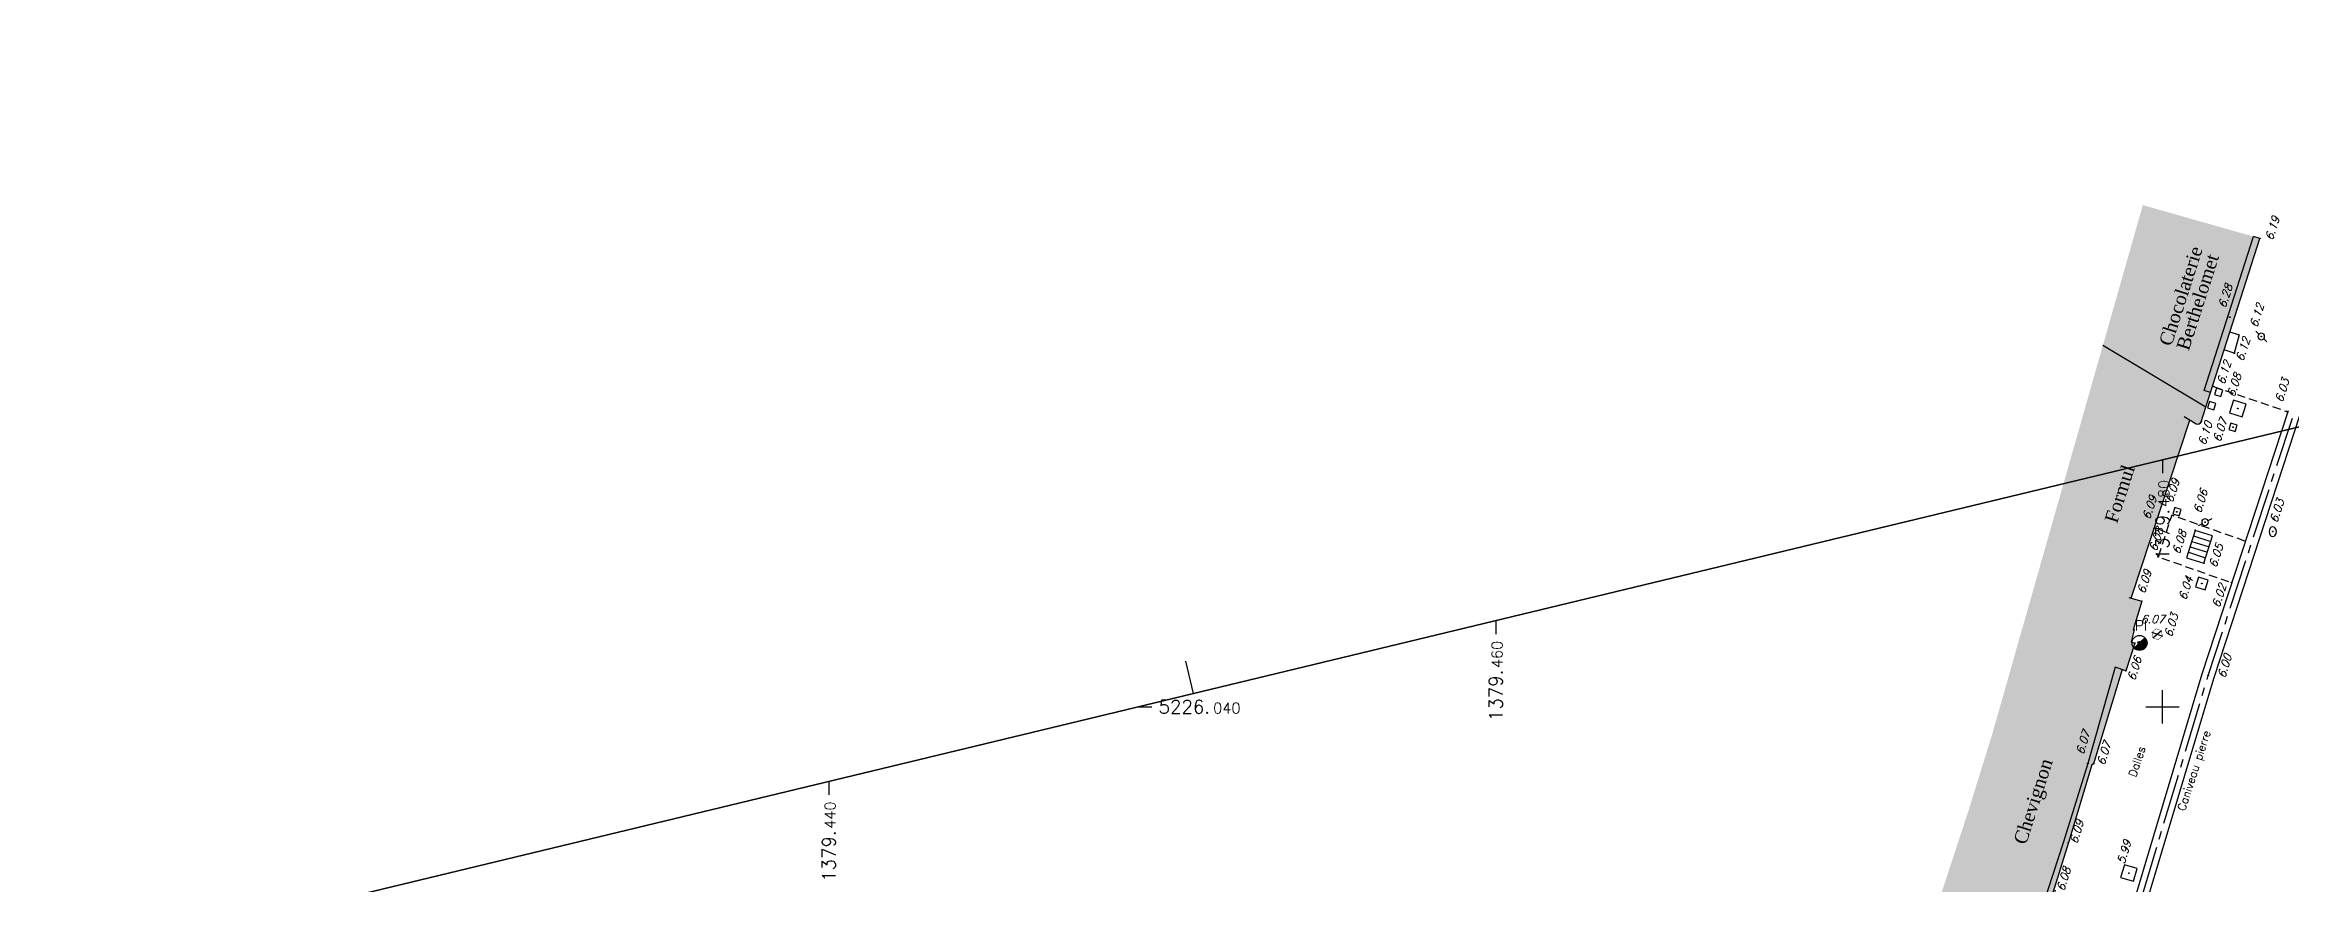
# Model space of a CAD drawing. Header units: metres. Extents: x 1379206 to 1379549, y 5225925 to 5226061.
# Drawn here: x 1379416.5 to 1379483.8, y 5226034.7 to 5226059.9 of the extents above; entities that cross this region are included whole.
import ezdxf
from ezdxf.enums import TextEntityAlignment as Align

# ---------------------------------------------------------------- set-up
doc = ezdxf.new("R2010")
doc.units = ezdxf.units.M
doc.header["$LTSCALE"] = 2
doc.header["$PDMODE"] = 32
doc.header["$PDSIZE"] = 0.02
doc.linetypes.add('AXES2', pattern=[1.125, 0.75, -0.125, 0.125, -0.125])
doc.linetypes.add('CACHE2', pattern=[0.1875, 0.125, -0.0625])
doc.layers.get('0').update_dxf_attribs({"color": 2})
for name, color, linetype in [('_R-EP', 5, 'Continuous'), ('_R-INCONNU', 7, 'Continuous'), ('AEP_BC_HEX', 4, 'Continuous'), ('AEP_BC_RON', 4, 'Continuous'), ('AEP_PI', 4, 'Continuous'), ('BA_COMMERC', 7, 'Continuous'), ('BA_SEUIL', 8, 'Continuous'), ('BA_TRAPPE', 7, 'Continuous'), ('BA_VITRINE', 6, 'Continuous'), ('BORD_CC1', 7, 'AXES2'), ('BORD_REVET', 7, 'CACHE2'), ('CARTOUCHE', 7, 'Continuous'), ('EP_BRANCH', 5, 'Continuous'), ('Etat des Lieux', 7, 'Continuous'), ('EU_BRANCH', 3, 'Continuous'), ('GDF_REG_CA', 30, 'Continuous'), ('GDF_REG_OV', 30, 'Continuous'), ('TopoAlt', 7, 'Continuous'), ('Topojis', 7, 'Continuous'), ('TXT_DETAIL', 7, 'Continuous'), ('TXT_NOM_BA', 7, 'Continuous')]:
    doc.layers.add(name, color=color, linetype=linetype)
doc.styles.get("Standard").update_dxf_attribs({"font": 'romans.shx'})
doc.styles.add('TNR', font='times.ttf', dxfattribs={"width": 0.999})

# ---------------------------------------------------------------- blocks, each defined once
blk = doc.blocks.new('Tcpoint')
at = {"color": 0}
blk.add_point((0, 0), dxfattribs=at)
at = {"layer": 'TopoAlt'}
blk.add_attdef('ALT', (0.2, 0.2), '', height=0.24, dxfattribs=at)
blk = doc.blocks.new('CB019')
at = {"color": 0}
for p, q in [((-0.156, -0.057), (0.156, 0.057)), ((-0.126, 0.109), (0.126, -0.109))]:
    blk.add_line(p, q, dxfattribs=at)
at = {"color": 0, "const_width": 0.012}
blk.add_lwpolyline([(-0.03, -0.164), (0.126, -0.109), (0.156, 0.057), (0.03, 0.164), (-0.126, 0.109), (-0.156, -0.057)], close=True, dxfattribs=at)
blk = doc.blocks.new('szpoint')
at = {"color": 0}
blk.add_point((0, 0), dxfattribs=at)
blk = doc.blocks.new('a005')
at = {"color": 0, "const_width": 0.225}
blk.add_lwpolyline([(0.079667, 0.079432, -0.991398), (-0.079667, -0.079432, -0.623481)], format="xyb", dxfattribs=at)
at = {"color": 0}
for points in [[(-0.159334, -0.158863), (0, 0)], [(0, 0), (0.159334, 0.158863)]]:
    blk.add_lwpolyline(points, dxfattribs=at)
for radius in [0.225, 0.048726]:
    blk.add_circle((0, 0), radius, dxfattribs=at)
blk.add_text('PI', height=0.3, dxfattribs=at).set_placement((-0.142677, 0.374719))
blk = doc.blocks.new('CB014')
at = {"color": 0}
blk.add_line((0, 0), (0, 0), dxfattribs=at)
blk.add_lwpolyline([(-0.2, -0.2), (-0.2, 0.2), (0.2, 0.2), (0.2, -0.2)], close=True, dxfattribs=at)
blk = doc.blocks.new('CB027')
at = {"color": 0}
blk.add_ellipse((0, 0), major_axis=(0, -0.147), ratio=0.75, dxfattribs=at)
blk = doc.blocks.new('CB013')
at = {"color": 0}
blk.add_line((0, 0), (0, 0), dxfattribs=at)
blk.add_lwpolyline([(-0.15, -0.15), (-0.15, 0.15), (0.15, 0.15), (0.15, -0.15)], close=True, dxfattribs=at)
blk = doc.blocks.new('gw01')
for p, q in [((0.4, 1), (0.4, 0)), ((0.6, 1), (0.6, 0)), ((0.6, 0), (0.6, 0))]:
    blk.add_line(p, q)
for points in [[(0, 0), (1, 0), (1, 1), (0, 1), (0, 0)], [(0.2, 1), (0.2, 0)], [(0.8, 1), (0.8, 0)]]:
    blk.add_lwpolyline(points)
blk = doc.blocks.new('a001')
at = {"color": 0}
for points in [[(0.160355, 0.160355), (0.070711, 0.070711)], [(-0.070711, -0.070711), (-0.160355, -0.160355)]]:
    blk.add_lwpolyline(points, dxfattribs=at)
blk.add_circle((0, 0), 0.1, dxfattribs=at)
blk = doc.blocks.new('CB012')
at = {"color": 0}
blk.add_line((0, 0), (0, 0), dxfattribs=at)
blk.add_lwpolyline([(-0.1, -0.1), (-0.1, 0.1), (0.1, 0.1), (0.1, -0.1)], close=True, dxfattribs=at)

msp = doc.modelspace()

# ---------------------------------------------------------------- hatches: boundary and pattern name
at = {"layer": 'BA_COMMERC'}
h = msp.add_hatch(color=9, dxfattribs=at)
edge = h.paths.add_edge_path()
edge.add_line((1379479.116, 5226042.315), (1379479.374, 5226043.167))
edge.add_line((1379479.374, 5226043.167), (1379479.062, 5226043.261))
edge.add_line((1379479.062, 5226043.261), (1379480.818, 5226048.607))
edge.add_line((1379480.818, 5226048.607), (1379481.009, 5226048.492))
edge.add_arc((1379481.048, 5226048.614), 0.128, 252.17392, 332.32071)
edge.add_line((1379481.161, 5226048.555), (1379481.44, 5226049.434))
edge.add_line((1379481.44, 5226049.434), (1379482.92, 5226054.051))
edge.add_line((1379482.92, 5226054.051), (1379482.73, 5226054.112))
edge.add_line((1379482.73, 5226054.112), (1379479.408, 5226055.057))
edge.add_line((1379479.408, 5226055.057), (1379476.029, 5226043.181))
edge.add_line((1379476.029, 5226043.181), (1379479.116, 5226042.315))
h = msp.add_hatch(color=9, dxfattribs=at)
edge = h.paths.add_edge_path()
edge.add_line((1379459.841, 5226019.832), (1379460.519, 5226020.286))
edge.add_line((1379460.519, 5226020.286), (1379464.028, 5226022.657))
edge.add_line((1379464.028, 5226022.657), (1379464.486, 5226022.969))
edge.add_line((1379464.486, 5226022.969), (1379464.441, 5226023.035))
edge.add_line((1379464.441, 5226023.035), (1379464.749, 5226023.243))
edge.add_line((1379464.749, 5226023.243), (1379468.091, 5226025.462))
edge.add_line((1379468.091, 5226025.462), (1379468.376, 5226025.686))
edge.add_line((1379468.376, 5226025.686), (1379468.486, 5226025.52))
edge.add_line((1379468.486, 5226025.52), (1379468.86, 5226025.766))
edge.add_line((1379468.86, 5226025.766), (1379469.755, 5226026.351))
edge.add_line((1379469.755, 5226026.351), (1379470.108, 5226026.592))
edge.add_line((1379470.108, 5226026.592), (1379470.012, 5226026.733))
edge.add_line((1379470.012, 5226026.733), (1379470.367, 5226026.972))
edge.add_line((1379470.367, 5226026.972), (1379471.045, 5226027.637))
edge.add_line((1379471.045, 5226027.637), (1379471.175, 5226027.749))
edge.add_line((1379471.175, 5226027.749), (1379471.278, 5226027.63))
edge.add_line((1379471.278, 5226027.63), (1379471.971, 5226028.228))
edge.add_line((1379471.971, 5226028.228), (1379471.886, 5226028.327))
edge.add_line((1379471.886, 5226028.327), (1379472.643, 5226028.953))
edge.add_line((1379472.643, 5226028.953), (1379474.068, 5226030.201))
edge.add_line((1379474.068, 5226030.201), (1379474.779, 5226030.85))
edge.add_line((1379474.779, 5226030.85), (1379474.864, 5226030.752))
edge.add_line((1379474.864, 5226030.752), (1379475.564, 5226031.357))
edge.add_line((1379475.564, 5226031.357), (1379475.439, 5226031.501))
edge.add_line((1379475.439, 5226031.501), (1379475.902, 5226031.798))
edge.add_line((1379475.902, 5226031.798), (1379476.011, 5226032.161))
edge.add_line((1379476.011, 5226032.161), (1379476.135, 5226032.122))
edge.add_line((1379476.135, 5226032.122), (1379476.4, 5226032.971))
edge.add_line((1379476.4, 5226032.971), (1379476.272, 5226033.011))
edge.add_line((1379476.272, 5226033.011), (1379477.176, 5226035.925))
edge.add_line((1379477.176, 5226035.925), (1379477.878, 5226038.259))
edge.add_line((1379477.878, 5226038.259), (1379477.93, 5226038.293))
edge.add_line((1379477.93, 5226038.293), (1379478.789, 5226041.116))
edge.add_line((1379478.789, 5226041.116), (1379478.894, 5226041.082))
edge.add_line((1379478.894, 5226041.082), (1379479.17, 5226041.915))
edge.add_line((1379479.17, 5226041.915), (1379479.056, 5226041.953))
edge.add_line((1379479.056, 5226041.953), (1379479.145, 5226042.307))
edge.add_line((1379479.145, 5226042.307), (1379476.029, 5226043.181))
edge.add_line((1379476.029, 5226043.181), (1379474.884, 5226039.154))
edge.add_line((1379474.884, 5226039.154), (1379474.171, 5226036.857))
edge.add_line((1379474.171, 5226036.857), (1379473.087, 5226033.556))
edge.add_line((1379473.087, 5226033.556), (1379471.239, 5226031.769))
edge.add_line((1379471.239, 5226031.769), (1379469.082, 5226030.063))
edge.add_line((1379469.082, 5226030.063), (1379468.652, 5226029.724))
edge.add_line((1379468.652, 5226029.724), (1379465.355, 5226027.49))
edge.add_line((1379465.355, 5226027.49), (1379464.696, 5226027.042))
edge.add_line((1379464.696, 5226027.042), (1379461.05, 5226024.596))
edge.add_line((1379461.05, 5226024.596), (1379460.145, 5226023.944))
edge.add_line((1379460.145, 5226023.944), (1379458.693, 5226023.076))
edge.add_line((1379458.693, 5226023.076), (1379456.469, 5226021.825))
edge.add_line((1379456.469, 5226021.825), (1379453.891, 5226020.429))
edge.add_line((1379453.891, 5226020.429), (1379451.368, 5226018.962))
edge.add_line((1379451.368, 5226018.962), (1379448.616, 5226018.23))
edge.add_line((1379448.616, 5226018.23), (1379444.459, 5226016.968))
edge.add_line((1379444.459, 5226016.968), (1379443.585, 5226016.709))
edge.add_line((1379443.585, 5226016.709), (1379440.148, 5226015.695))
edge.add_line((1379440.148, 5226015.695), (1379438.598, 5226015.228))
edge.add_line((1379438.598, 5226015.228), (1379434.086, 5226013.763))
edge.add_line((1379434.086, 5226013.763), (1379431.001, 5226012.734))
edge.add_line((1379431.001, 5226012.734), (1379429.364, 5226012.211))
edge.add_line((1379429.364, 5226012.211), (1379427.135, 5226011.536))
edge.add_line((1379427.135, 5226011.536), (1379425.61, 5226011.064))
edge.add_line((1379425.61, 5226011.064), (1379425.454, 5226012.491))
edge.add_line((1379425.454, 5226012.491), (1379425.29, 5226013.724))
edge.add_line((1379425.29, 5226013.724), (1379424.73, 5226018.004))
edge.add_line((1379424.73, 5226018.004), (1379424.642, 5226018.531))
edge.add_line((1379424.642, 5226018.531), (1379421.662, 5226018.189))
edge.add_line((1379421.662, 5226018.189), (1379421.729, 5226017.605))
edge.add_line((1379421.729, 5226017.605), (1379422.021, 5226015.241))
edge.add_line((1379422.021, 5226015.241), (1379422.091, 5226014.663))
edge.add_line((1379422.091, 5226014.663), (1379422.141, 5226014.669))
edge.add_line((1379422.141, 5226014.669), (1379422.316, 5226013.332))
edge.add_line((1379422.316, 5226013.332), (1379422.476, 5226012.129))
edge.add_line((1379422.476, 5226012.129), (1379422.619, 5226010.819))
edge.add_line((1379422.619, 5226010.819), (1379422.846, 5226008.642))
edge.add_line((1379422.846, 5226008.642), (1379422.895, 5226008.019))
edge.add_line((1379422.895, 5226008.019), (1379422.855, 5226008.014))
edge.add_line((1379422.855, 5226008.014), (1379422.922, 5226007.436))
edge.add_line((1379422.922, 5226007.436), (1379423.113, 5226007.268))
edge.add_line((1379423.113, 5226007.268), (1379423.344, 5226007.204))
edge.add_line((1379423.344, 5226007.204), (1379423.868, 5226007.369))
edge.add_line((1379423.868, 5226007.369), (1379423.856, 5226007.407))
edge.add_line((1379423.856, 5226007.407), (1379426.912, 5226008.322))
edge.add_line((1379426.912, 5226008.322), (1379428.018, 5226008.668))
edge.add_line((1379428.018, 5226008.668), (1379431.011, 5226009.575))
edge.add_line((1379431.011, 5226009.575), (1379431.916, 5226009.808))
edge.add_line((1379431.916, 5226009.808), (1379432.611, 5226010.047))
edge.add_line((1379432.611, 5226010.047), (1379432.625, 5226009.999))
edge.add_line((1379432.625, 5226009.999), (1379433.098, 5226010.137))
edge.add_line((1379433.098, 5226010.137), (1379433.078, 5226010.204))
edge.add_line((1379433.078, 5226010.204), (1379433.522, 5226010.33))
edge.add_line((1379433.522, 5226010.33), (1379433.5, 5226010.407))
edge.add_line((1379433.5, 5226010.407), (1379434.829, 5226010.851))
edge.add_line((1379434.829, 5226010.851), (1379435.784, 5226011.153))
edge.add_line((1379435.784, 5226011.153), (1379437.04, 5226011.523))
edge.add_line((1379437.04, 5226011.523), (1379437.064, 5226011.436))
edge.add_line((1379437.064, 5226011.436), (1379437.785, 5226011.635))
edge.add_line((1379437.785, 5226011.635), (1379439.557, 5226012.187))
edge.add_line((1379439.557, 5226012.187), (1379441.942, 5226012.877))
edge.add_line((1379441.942, 5226012.877), (1379442.978, 5226013.171))
edge.add_line((1379442.978, 5226013.171), (1379446.413, 5226014.272))
edge.add_line((1379446.413, 5226014.272), (1379446.968, 5226014.412))
edge.add_line((1379446.968, 5226014.412), (1379450.407, 5226015.504))
edge.add_line((1379450.407, 5226015.504), (1379451.213, 5226015.762))
edge.add_line((1379451.213, 5226015.762), (1379451.416, 5226015.4))
edge.add_line((1379451.416, 5226015.4), (1379451.775, 5226015.588))
edge.add_line((1379451.775, 5226015.588), (1379451.804, 5226015.536))
edge.add_line((1379451.804, 5226015.536), (1379452.405, 5226015.877))
edge.add_line((1379452.405, 5226015.877), (1379452.312, 5226016.041))
edge.add_line((1379452.312, 5226016.041), (1379454.389, 5226017.248))
edge.add_line((1379454.389, 5226017.248), (1379454.49, 5226017.067))
edge.add_line((1379454.49, 5226017.067), (1379455.001, 5226017.351))
edge.add_line((1379455.001, 5226017.351), (1379454.914, 5226017.508))
edge.add_line((1379454.914, 5226017.508), (1379457.529, 5226018.98))
edge.add_line((1379457.529, 5226018.98), (1379457.616, 5226018.822))
edge.add_line((1379457.616, 5226018.822), (1379458.089, 5226019.088))
edge.add_line((1379458.089, 5226019.088), (1379458.045, 5226019.166))
edge.add_line((1379458.045, 5226019.166), (1379458.114, 5226019.187))
edge.add_line((1379458.114, 5226019.187), (1379458.136, 5226019.153))
edge.add_line((1379458.136, 5226019.153), (1379458.315, 5226019.271))
edge.add_line((1379458.315, 5226019.271), (1379459.236, 5226019.763))
edge.add_line((1379459.236, 5226019.763), (1379459.649, 5226020))
edge.add_line((1379459.649, 5226020), (1379459.72, 5226019.905))
edge.add_arc((1379459.87, 5226020.017), 0.187, 216.57122, 261.02806)

# ---------------------------------------------------------------- linework, layer by layer
for points in [[(1379482.92, 5226054.051), (1379482.73, 5226054.112)], [(1379481.301, 5226048.994), (1379478.209, 5226050.845)], [(1379478.991, 5226043.283), (1379479.374, 5226043.167), (1379479.116, 5226042.315), (1379479.145, 5226042.307), (1379479.056, 5226041.953), (1379479.17, 5226041.915), (1379478.894, 5226041.082), (1379478.581, 5226041.185)]]:
    msp.add_lwpolyline(points, dxfattribs=at)
msp.add_lwpolyline([(1379480.646, 5226048.709), (1379481.009, 5226048.492, 0.364696), (1379481.161, 5226048.555), (1379481.44, 5226049.434), (1379481.25, 5226049.495)], format="xyb", dxfattribs=at)
at = {"layer": 'BA_SEUIL', "flags": 128}
for points in [[(1379481.44, 5226049.434), (1379482.92, 5226054.051)], [(1379479.062, 5226043.261), (1379480.818, 5226048.607)], [(1379478.789, 5226041.116), (1379477.93, 5226038.293), (1379477.878, 5226038.259), (1379477.176, 5226035.925), (1379476.272, 5226033.011)], [(1379477.76, 5226038.299), (1379477.029, 5226035.945)]]:
    msp.add_lwpolyline(points, dxfattribs=at)
at = {"layer": 'BA_TRAPPE'}
msp.add_lwpolyline([(1379482.022, 5226051.249), (1379482.299, 5226051.16), (1379482.146, 5226050.614), (1379481.849, 5226050.71)], dxfattribs=at)
at = {"layer": 'BA_VITRINE', "flags": 128}
for points in [[(1379481.25, 5226049.495), (1379482.73, 5226054.112)], [(1379478.581, 5226041.185), (1379477.76, 5226038.299)], [(1379477.029, 5226035.945), (1379476.085, 5226033.07)]]:
    msp.add_lwpolyline(points, dxfattribs=at)
at = {"layer": 'BORD_CC1', "linetype": 'Continuous', "flags": 128}
for points in [[(1379478.575, 5226032.252), (1379481.191, 5226040.992), (1379483.772, 5226048.891)], [(1379478.929, 5226032.145), (1379481.544, 5226040.881), (1379484.124, 5226048.776)]]:
    msp.add_lwpolyline(points, dxfattribs=at)
at = {"layer": 'BORD_CC1', "flags": 128}
msp.add_lwpolyline([(1379478.752, 5226032.199), (1379481.368, 5226040.936), (1379483.948, 5226048.834)], dxfattribs=at)
at = {"layer": 'BORD_REVET', "flags": 128}
for points in [[(1379481.525, 5226049.614), (1379483.721, 5226048.865)], [(1379482.468, 5226044.974), (1379480.275, 5226045.751), (1379479.87, 5226044.503), (1379482.064, 5226043.727)]]:
    msp.add_lwpolyline(points, dxfattribs=at)
at = {"layer": 'CARTOUCHE', "flags": 128}
msp.add_lwpolyline([(1379288.591, 5226001.221), (1379531.615, 5226059.866), (1379545.08, 5226004.068), (1379302.055, 5225945.423)], close=True, dxfattribs=at)
msp.add_lwpolyline([(1379450.696, 5226041.368), (1379450.931, 5226040.396)], dxfattribs=at)
at = {"layer": 'Etat des Lieux'}
for p, q in [((1379480, 5226047.411), (1379480, 5226047.011)), ((1379460, 5226042.584), (1379460, 5226042.184)), ((1379480, 5226039.5), (1379480, 5226040.5)), ((1379449.29, 5226040), (1379449.69, 5226040)), ((1379479.5, 5226040), (1379480.5, 5226040)), ((1379440, 5226037.758), (1379440, 5226037.358))]:
    msp.add_line(p, q, dxfattribs=at)
at = {"layer": 'Etat des Lieux', "flags": 128}
msp.add_lwpolyline([(1379302.055, 5225945.423), (1379545.08, 5226004.068), (1379531.615, 5226059.866), (1379288.591, 5226001.221)], close=True, dxfattribs=at)

# ---------------------------------------------------------------- block references
at = {"layer": '_R-EP', "xscale": 0.8592928395443136, "yscale": 0.5432277512209269, "rotation": 72.58264295886792}
msp.add_blockref('gw01', (1379481.24, 5226044.31), dxfattribs=at)
at = {"layer": '_R-INCONNU', "yscale": -0.9999999997997562, "rotation": 72.41413461328457}
msp.add_blockref('CB013', (1379481.177, 5226043.701), dxfattribs=at)
at = {"layer": 'AEP_BC_HEX', "yscale": -1.000000000289614, "rotation": 359.5638940269182}
msp.add_blockref('CB019', (1379479.838, 5226042.179), dxfattribs=at)
at = {"layer": 'AEP_BC_RON', "yscale": -1}
msp.add_blockref('a001', (1379482.962, 5226051.112), dxfattribs=at)
at = {"layer": 'AEP_BC_RON', "yscale": -0.9999999997997562, "rotation": 72.41413461328457}
msp.add_blockref('a001', (1379481.273, 5226045.54), dxfattribs=at)
at = {"layer": 'AEP_PI', "rotation": 359.5638940269182}
msp.add_blockref('a005', (1379479.309, 5226041.916), dxfattribs=at)
at = {"layer": 'EP_BRANCH', "yscale": -0.9999999997997562, "rotation": 72.41413461328457}
for p in [(1379481.686, 5226049.439), (1379481.469, 5226049.034), (1379480.429, 5226045.853)]:
    msp.add_blockref('CB012', p, dxfattribs=at)
at = {"layer": 'EU_BRANCH'}
for p, yscale, rotation in [((1379482.257, 5226048.95), -0.9999999997997562, 72.41413461328457), ((1379478.991, 5226035.012), -1.000000000289614, 73.33602100104898)]:
    msp.add_blockref('CB014', p, dxfattribs=dict(at, yscale=yscale, rotation=rotation))
at = {"layer": 'GDF_REG_CA', "yscale": -0.9999999997997562, "rotation": 72.41413461328457}
msp.add_blockref('CB012', (1379482.114, 5226048.391), dxfattribs=at)
at = {"layer": 'GDF_REG_OV', "yscale": -1}
msp.add_blockref('CB027', (1379483.304, 5226045.257), dxfattribs=at)
at = {"layer": 'Topojis'}
ref = msp.add_blockref('Tcpoint', (1379482.92, 5226054.051), dxfattribs=dict(at, rotation=72.41413461328457))
ref.add_attrib('ALT', '6.19', (1379483.298, 5226053.976), dxfattribs={"layer": 'TopoAlt', "height": 0.24, "rotation": 72.41413, "oblique": 18})
ref = msp.add_blockref('Tcpoint', (1379482.019, 5226051.695), dxfattribs=dict(at, rotation=72.41413461328457))
ref.add_attrib('ALT', '6.28', (1379481.888, 5226051.946), dxfattribs={"layer": 'TopoAlt', "height": 0.24, "rotation": 72.41413, "oblique": 18})
ref = msp.add_blockref('Tcpoint', (1379482.962, 5226051.112), dxfattribs=dict(at, rotation=72.41413461328457))
ref.add_attrib('ALT', '6.12', (1379482.832, 5226051.363), dxfattribs={"layer": 'TopoAlt', "height": 0.24, "rotation": 72.41413, "oblique": 18})
ref = msp.add_blockref('Tcpoint', (1379482.146, 5226050.614), dxfattribs=dict(at, rotation=72.41413461328457))
ref.add_attrib('ALT', '6.12', (1379482.416, 5226050.347), dxfattribs={"layer": 'TopoAlt', "height": 0.24, "rotation": 72.41413, "oblique": 18})
ref = msp.add_blockref('Tcpoint', (1379481.525, 5226049.614), dxfattribs=dict(at, rotation=72.41413461328457))
ref.add_attrib('ALT', '6.12', (1379481.85, 5226049.649), dxfattribs={"layer": 'TopoAlt', "height": 0.24, "rotation": 72.41413, "oblique": 18})
ref = msp.add_blockref('Tcpoint', (1379482.257, 5226048.95), dxfattribs=dict(at, rotation=72.41413461328457))
ref.add_attrib('ALT', '6.08', (1379482.155, 5226049.273), dxfattribs={"layer": 'TopoAlt', "height": 0.24, "rotation": 72.41413, "oblique": 18})
ref = msp.add_blockref('Tcpoint', (1379483.721, 5226048.865), dxfattribs=dict(at, rotation=72.41413461328457))
ref.add_attrib('ALT', '6.03', (1379483.591, 5226049.116), dxfattribs={"layer": 'TopoAlt', "height": 0.24, "rotation": 72.41413, "oblique": 18})
ref = msp.add_blockref('Tcpoint', (1379481.161, 5226048.555), dxfattribs=dict(at, rotation=72.41413461328457))
ref.add_attrib('ALT', '6.10', (1379481.281, 5226047.825), dxfattribs={"layer": 'TopoAlt', "height": 0.24, "rotation": 72.41413, "oblique": 18})
ref = msp.add_blockref('Tcpoint', (1379482.114, 5226048.391), dxfattribs=dict(at, rotation=72.41413461328457))
ref.add_attrib('ALT', '6.07', (1379481.73, 5226047.922), dxfattribs={"layer": 'TopoAlt', "height": 0.24, "rotation": 72.41413, "oblique": 18})
ref = msp.add_blockref('Tcpoint', (1379480.429, 5226045.853), dxfattribs=dict(at, rotation=72.41413461328457))
ref.add_attrib('ALT', '6.09', (1379480.298, 5226046.104), dxfattribs={"layer": 'TopoAlt', "height": 0.24, "rotation": 72.41413, "oblique": 18})
ref = msp.add_blockref('Tcpoint', (1379481.273, 5226045.54), dxfattribs=dict(at, rotation=72.41413461328457))
ref.add_attrib('ALT', '6.06', (1379481.143, 5226045.791), dxfattribs={"layer": 'TopoAlt', "height": 0.24, "rotation": 72.41413, "oblique": 18})
ref = msp.add_blockref('Tcpoint', (1379479.747, 5226045.348), dxfattribs=dict(at, rotation=72.41413461328457))
ref.add_attrib('ALT', '6.09', (1379479.617, 5226045.6), dxfattribs={"layer": 'TopoAlt', "height": 0.24, "rotation": 72.41413, "oblique": 18})
ref = msp.add_blockref('Tcpoint', (1379483.304, 5226045.257), dxfattribs=dict(at, rotation=72.41413461328457))
ref.add_attrib('ALT', '6.03', (1379483.435, 5226045.5), dxfattribs={"layer": 'TopoAlt', "height": 0.24, "rotation": 72.41413, "oblique": 18})
ref = msp.add_blockref('Tcpoint', (1379479.87, 5226044.503), dxfattribs=dict(at, rotation=72.41413461328457))
ref.add_attrib('ALT', '6.08', (1379479.816, 5226044.647), dxfattribs={"layer": 'TopoAlt', "height": 0.24, "rotation": 72.41413, "oblique": 18})
ref = msp.add_blockref('Tcpoint', (1379480.98, 5226045.297), dxfattribs=dict(at, rotation=72.41413461328457))
ref.add_attrib('ALT', '6.08', (1379480.508, 5226044.56), dxfattribs={"layer": 'TopoAlt', "height": 0.24, "rotation": 72.41413, "oblique": 18})
ref = msp.add_blockref('Tcpoint', (1379481.24, 5226044.31), dxfattribs=dict(at, rotation=72.41413461328457))
ref.add_attrib('ALT', '6.05', (1379481.61, 5226044.154), dxfattribs={"layer": 'TopoAlt', "height": 0.24, "rotation": 72.41413, "oblique": 18})
ref = msp.add_blockref('Tcpoint', (1379479.374, 5226043.167), dxfattribs=dict(at, rotation=72.41413461328457))
ref.add_attrib('ALT', '6.09', (1379479.46, 5226043.372), dxfattribs={"layer": 'TopoAlt', "height": 0.24, "rotation": 72.41413, "oblique": 18})
ref = msp.add_blockref('Tcpoint', (1379481.177, 5226043.701), dxfattribs=dict(at, rotation=72.41413461328457))
ref.add_attrib('ALT', '6.04', (1379480.7, 5226043.178), dxfattribs={"layer": 'TopoAlt', "height": 0.24, "rotation": 72.41413, "oblique": 18})
ref = msp.add_blockref('Tcpoint', (1379482.064, 5226043.727), dxfattribs=dict(at, rotation=72.41413461328457))
ref.add_attrib('ALT', '6.02', (1379481.702, 5226042.955), dxfattribs={"layer": 'TopoAlt', "height": 0.24, "rotation": 72.41413, "oblique": 18})
ref = msp.add_blockref('Tcpoint', (1379479.145, 5226042.307), dxfattribs=at)
ref.add_attrib('ALT', '6.07', (1379479.345, 5226042.507), dxfattribs={"layer": 'TopoAlt', "height": 0.24, "oblique": 18})
ref = msp.add_blockref('Tcpoint', (1379479.838, 5226042.179), dxfattribs=dict(at, rotation=73.33602100104898))
ref.add_attrib('ALT', '6.03', (1379480.271, 5226042.068), dxfattribs={"layer": 'TopoAlt', "height": 0.24, "rotation": 73.33602, "oblique": 18})
at = {"layer": 'Topojis', "rotation": 359.5638940269182}
for p in [(1379479.17, 5226041.915), (1379479.309, 5226041.916)]:
    msp.add_blockref('szpoint', p, dxfattribs=at)
at = {"layer": 'Topojis'}
ref = msp.add_blockref('Tcpoint', (1379478.894, 5226041.082), dxfattribs=dict(at, rotation=73.33602100104898))
ref.add_attrib('ALT', '6.06', (1379479.17, 5226040.764), dxfattribs={"layer": 'TopoAlt', "height": 0.24, "rotation": 73.33602, "oblique": 18})
ref = msp.add_blockref('Tcpoint', (1379481.368, 5226040.936), dxfattribs=dict(at, rotation=73.33602100104898))
ref.add_attrib('ALT', '6.00', (1379481.873, 5226040.842), dxfattribs={"layer": 'TopoAlt', "height": 0.24, "rotation": 73.33602, "oblique": 18})
ref = msp.add_blockref('Tcpoint', (1379477.76, 5226038.299), dxfattribs=dict(at, rotation=73.33602100104898))
ref.add_attrib('ALT', '6.07', (1379477.625, 5226038.548), dxfattribs={"layer": 'TopoAlt', "height": 0.24, "rotation": 73.33602, "oblique": 18})
ref = msp.add_blockref('Tcpoint', (1379477.93, 5226038.293), dxfattribs=dict(at, rotation=73.33602100104898))
ref.add_attrib('ALT', '6.07', (1379478.254, 5226038.22), dxfattribs={"layer": 'TopoAlt', "height": 0.24, "rotation": 73.33602, "oblique": 18})
ref = msp.add_blockref('Tcpoint', (1379477.176, 5226035.925), dxfattribs=dict(at, rotation=73.33602100104898))
ref.add_attrib('ALT', '6.09', (1379477.434, 5226035.867), dxfattribs={"layer": 'TopoAlt', "height": 0.24, "rotation": 73.33602, "oblique": 18})
ref = msp.add_blockref('Tcpoint', (1379478.991, 5226035.012), dxfattribs=dict(at, rotation=73.33602100104898))
ref.add_attrib('ALT', '5.99', (1379478.857, 5226035.261), dxfattribs={"layer": 'TopoAlt', "height": 0.24, "rotation": 73.33602, "oblique": 18})
ref = msp.add_blockref('Tcpoint', (1379476.775, 5226034.473), dxfattribs=dict(at, rotation=73.33602100104898))
ref.add_attrib('ALT', '6.08', (1379477.045, 5226034.449), dxfattribs={"layer": 'TopoAlt', "height": 0.24, "rotation": 73.33602, "oblique": 18})

# ---------------------------------------------------------------- texts
at = {"layer": 'Etat des Lieux'}
for s, height, p in [('480', 0.32, (1379480.2, 5226046.811)), ('1379.', 0.4, (1379480.2, 5226045.942)), ('460', 0.32, (1379460.2, 5226041.984)), ('1379.', 0.4, (1379460.2, 5226041.116)), ('440', 0.32, (1379440.2, 5226037.158)), ('1379.', 0.4, (1379440.2, 5226036.29))]:
    msp.add_text(s, height=height, rotation=90, dxfattribs=at).set_placement(p, align=Align.RIGHT)
for s, height, p in [('5226.', 0.4, (1379449.89, 5226039.8)), ('040', 0.32, (1379451.528, 5226039.8))]:
    msp.add_text(s, height=height, dxfattribs=at).set_placement(p)
at = {"layer": 'TXT_DETAIL'}
for s, p in [('Caniveau pierre', (1379480.667, 5226036.855)), ('Dalles', (1379479.2, 5226037.873))]:
    msp.add_text(s, height=0.24, rotation=71.93371, dxfattribs=at).set_placement(p)
at = {"layer": 'TXT_NOM_BA', "style": 'TNR'}
for s, p in [('Chocolaterie', (1379480.545, 5226052.331)), ('Berthelomet', (1379481.051, 5226052.148)), ('Formul', (1379478.714, 5226046.392)), ('Chevignon', (1379476.118, 5226037.163))]:
    msp.add_text(s, height=0.4, rotation=72.22482, dxfattribs=at).set_placement(p, align=Align.MIDDLE_CENTER)

doc.saveas('drawing.dxf')
